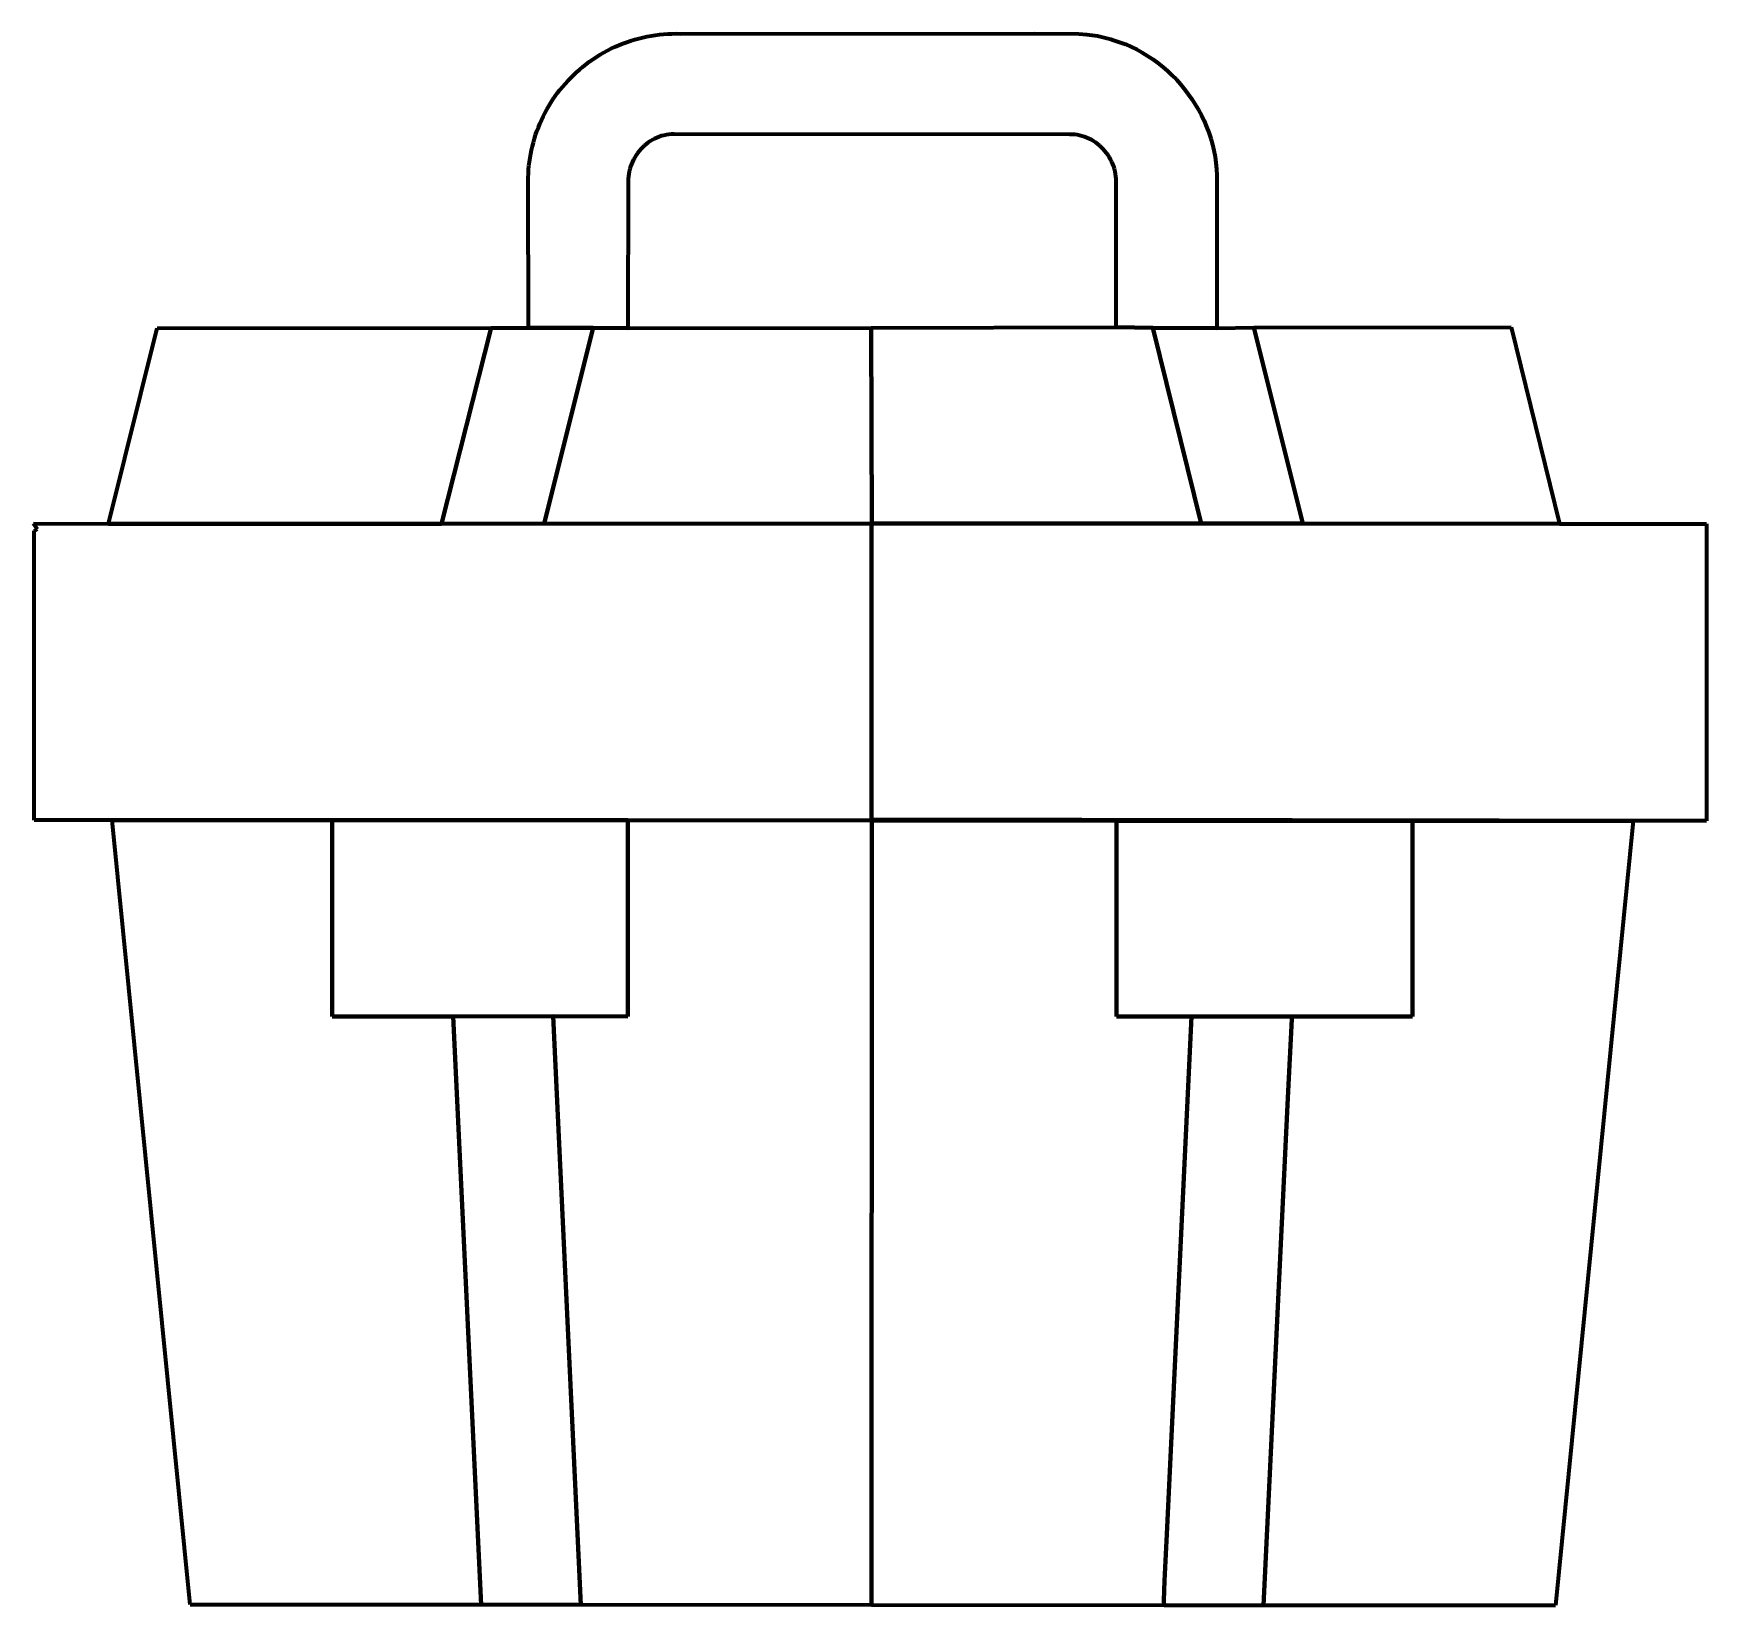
# Model space of a CAD drawing. Header units: millimetres. Extents: x 0.37 to 7.78, y 0.35 to 7.31.
import ezdxf

# ---------------------------------------------------------------- set-up
doc = ezdxf.new("R2010")
doc.units = ezdxf.units.MM
for name, color, linetype, lineweight in [('color#4f575cff', 7, 'CONTINUOUS', 100), ('color#b1bbe8ff', 7, 'CONTINUOUS', 100), ('color#cbd7f1ff', 7, 'CONTINUOUS', 100), ('color#cd0000ff', 7, 'CONTINUOUS', 100), ('color#f03800ff', 7, 'CONTINUOUS', 100), ('color#ff6c6cff', 7, 'CONTINUOUS', 100)]:
    doc.layers.add(name, color=color, linetype=linetype, lineweight=lineweight)

msp = doc.modelspace()

# ---------------------------------------------------------------- linework, layer by layer
at = {"layer": 'color#4f575cff'}
for p, q in [((2.9635, 7.257), (2.9807, 7.264)), ((2.9807, 7.264), (2.9982, 7.2705)), ((2.9982, 7.2705), (3.0158, 7.2764)), ((3.0158, 7.2764), (3.0336, 7.2819)), ((3.0336, 7.2819), (3.0516, 7.2869)), ((3.0516, 7.2869), (3.0697, 7.2913)), ((3.0697, 7.2913), (3.0879, 7.2953)), ((3.0879, 7.2953), (3.1062, 7.2987)), ((3.1062, 7.2987), (3.1246, 7.3015)), ((3.1246, 7.3015), (3.143, 7.3038)), ((3.143, 7.3038), (3.1615, 7.3056)), ((3.1615, 7.3056), (3.1801, 7.3068)), ((3.1801, 7.3068), (3.1987, 7.3075)), ((3.1987, 7.3075), (3.2173, 7.3076)), ((3.2173, 7.3076), (3.236, 7.3071)), ((3.236, 7.3071), (4.8054, 7.3085)), ((4.8054, 7.3085), (4.9989, 7.3069)), ((4.9989, 7.3069), (5.035, 7.3041)), ((5.035, 7.3041), (5.0589, 7.3012)), ((5.0589, 7.3012), (5.0827, 7.2974)), ((5.0827, 7.2974), (5.1063, 7.2925)), ((5.1063, 7.2925), (5.118, 7.2896)), ((5.118, 7.2896), (5.1297, 7.2864)), ((5.1297, 7.2864), (5.1414, 7.2829)), ((5.1414, 7.2829), (5.153, 7.279)), ((5.153, 7.279), (5.1794, 7.2703)), ((5.1794, 7.2703), (5.2054, 7.2604)), ((5.2054, 7.2604), (5.2308, 7.2494)), ((2.8189, 7.1731), (2.8338, 7.1842)), ((2.8338, 7.1842), (2.8491, 7.1949)), ((2.8491, 7.1949), (2.8646, 7.2052)), ((2.8646, 7.2052), (2.8804, 7.215)), ((2.8804, 7.215), (2.8965, 7.2243)), ((2.8965, 7.2243), (2.9129, 7.2332)), ((2.9129, 7.2332), (2.9295, 7.2416)), ((2.9295, 7.2416), (2.9464, 7.2495)), ((2.9464, 7.2495), (2.9635, 7.257)), ((5.2308, 7.2494), (5.2557, 7.2372)), ((5.2557, 7.2372), (5.28, 7.224)), ((5.28, 7.224), (5.3037, 7.2097)), ((5.3037, 7.2097), (5.3267, 7.1944)), ((5.3267, 7.1944), (5.349, 7.1782)), ((2.7373, 7.0985), (2.7496, 7.1111)), ((2.7496, 7.1111), (2.7627, 7.1243)), ((2.7627, 7.1243), (2.7762, 7.1371)), ((2.7762, 7.1371), (2.7901, 7.1495)), ((2.7901, 7.1495), (2.8043, 7.1615)), ((2.8043, 7.1615), (2.8189, 7.1731)), ((5.349, 7.1782), (5.3707, 7.161)), ((5.3707, 7.161), (5.3916, 7.1429)), ((5.3916, 7.1429), (5.4117, 7.124)), ((5.4117, 7.124), (5.4311, 7.1042)), ((2.6818, 7.031), (2.6922, 7.0451)), ((2.6922, 7.0451), (2.7029, 7.0589)), ((2.7029, 7.0589), (2.714, 7.0725)), ((2.714, 7.0725), (2.7255, 7.0857)), ((2.7255, 7.0857), (2.7373, 7.0985)), ((5.4311, 7.1042), (5.4496, 7.0837)), ((5.4496, 7.0837), (5.4673, 7.0624)), ((5.4673, 7.0624), (5.4841, 7.0404)), ((5.4841, 7.0404), (5.5, 7.0178)), ((2.6362, 6.9564), (2.6445, 6.9718)), ((2.6445, 6.9718), (2.6532, 6.987)), ((2.6532, 6.987), (2.6624, 7.0019)), ((2.6624, 7.0019), (2.6719, 7.0166)), ((2.6719, 7.0166), (2.6818, 7.031)), ((5.5, 7.0178), (5.5149, 6.9945)), ((5.5149, 6.9945), (5.5289, 6.9706)), ((5.5289, 6.9706), (5.5419, 6.9462)), ((2.601, 6.8764), (2.6072, 6.8928)), ((2.6072, 6.8928), (2.6138, 6.909)), ((2.6138, 6.909), (2.6208, 6.925)), ((2.6208, 6.925), (2.6283, 6.9408)), ((2.6283, 6.9408), (2.6362, 6.9564)), ((5.5419, 6.9462), (5.5539, 6.9213)), ((5.5539, 6.9213), (5.5648, 6.8959)), ((5.5648, 6.8959), (5.5747, 6.8701)), ((2.5808, 6.8094), (2.5851, 6.8264)), ((2.5851, 6.8264), (2.59, 6.8432)), ((2.59, 6.8432), (2.5953, 6.8599)), ((2.5953, 6.8599), (2.601, 6.8764)), ((3.0847, 6.8186), (3.0763, 6.8114)), ((3.0935, 6.8253), (3.0847, 6.8186)), ((3.1026, 6.8316), (3.0935, 6.8253)), ((3.112, 6.8373), (3.1026, 6.8316)), ((3.1217, 6.8426), (3.112, 6.8373)), ((3.1316, 6.8472), (3.1217, 6.8426)), ((3.1419, 6.8513), (3.1316, 6.8472)), ((3.1524, 6.8548), (3.1419, 6.8513)), ((3.1631, 6.8576), (3.1524, 6.8548)), ((3.174, 6.8598), (3.1631, 6.8576)), ((3.1851, 6.8614), (3.174, 6.8598)), ((3.1963, 6.8622), (3.1851, 6.8614)), ((3.2078, 6.8623), (3.1963, 6.8622)), ((4.9585, 6.8617), (3.2078, 6.8623)), ((4.9699, 6.8617), (4.9585, 6.8617)), ((4.9813, 6.8609), (4.9699, 6.8617)), ((4.9925, 6.8595), (4.9813, 6.8609)), ((5.0035, 6.8573), (4.9925, 6.8595)), ((5.0144, 6.8546), (5.0035, 6.8573)), ((5.025, 6.8511), (5.0144, 6.8546)), ((5.0354, 6.8471), (5.025, 6.8511)), ((5.0455, 6.8425), (5.0354, 6.8471)), ((5.0554, 6.8374), (5.0455, 6.8425)), ((5.065, 6.8317), (5.0554, 6.8374)), ((5.0742, 6.8255), (5.065, 6.8317)), ((5.0832, 6.8188), (5.0742, 6.8255)), ((5.0918, 6.8116), (5.0832, 6.8188)), ((5.5747, 6.8701), (5.5834, 6.8439)), ((5.5834, 6.8439), (5.591, 6.8173)), ((5.591, 6.8173), (5.5974, 6.7904)), ((2.5658, 6.7233), (2.5679, 6.7407)), ((2.5679, 6.7407), (2.5704, 6.758)), ((2.5704, 6.758), (2.5734, 6.7752)), ((2.5734, 6.7752), (2.5768, 6.7924)), ((2.5768, 6.7924), (2.5808, 6.8094)), ((3.0241, 6.7403), (3.0197, 6.7301)), ((3.029, 6.7503), (3.0241, 6.7403)), ((3.0344, 6.76), (3.029, 6.7503)), ((3.0403, 6.7694), (3.0344, 6.76)), ((3.0466, 6.7785), (3.0403, 6.7694)), ((3.0535, 6.7873), (3.0466, 6.7785)), ((3.0607, 6.7957), (3.0535, 6.7873)), ((3.0683, 6.8038), (3.0607, 6.7957)), ((3.0763, 6.8114), (3.0683, 6.8038)), ((5.1, 6.8041), (5.0918, 6.8116)), ((5.1078, 6.7961), (5.1, 6.8041)), ((5.1152, 6.7877), (5.1078, 6.7961)), ((5.1222, 6.7789), (5.1152, 6.7877)), ((5.1287, 6.7698), (5.1222, 6.7789)), ((5.1348, 6.7603), (5.1287, 6.7698)), ((5.1404, 6.7506), (5.1348, 6.7603)), ((5.1454, 6.7406), (5.1404, 6.7506)), ((5.1499, 6.7303), (5.1454, 6.7406)), ((5.5974, 6.7904), (5.6026, 6.7632)), ((5.6026, 6.7632), (5.6066, 6.7358)), ((2.5626, 6.6709), (2.5632, 6.6884)), ((2.5626, 6.6534), (2.5626, 6.6709)), ((2.5632, 6.6884), (2.5643, 6.7059)), ((2.5643, 6.7059), (2.5658, 6.7233)), ((3.0051, 6.6651), (3.0049, 6.6539)), ((3.006, 6.6763), (3.0051, 6.6651)), ((3.0076, 6.6873), (3.006, 6.6763)), ((3.0097, 6.6982), (3.0076, 6.6873)), ((3.0125, 6.709), (3.0097, 6.6982)), ((3.0158, 6.7196), (3.0125, 6.709)), ((3.0197, 6.7301), (3.0158, 6.7196)), ((5.1539, 6.7199), (5.1499, 6.7303)), ((5.1573, 6.7092), (5.1539, 6.7199)), ((5.1601, 6.6983), (5.1573, 6.7092)), ((5.1623, 6.6873), (5.1601, 6.6983)), ((5.1639, 6.6761), (5.1623, 6.6873)), ((5.1648, 6.6649), (5.1639, 6.6761)), ((5.6066, 6.7358), (5.6094, 6.7081)), ((5.6094, 6.7081), (5.6108, 6.6803)), ((5.6108, 6.6803), (5.6107, 6.0045)), ((2.5629, 6.005), (2.5626, 6.6534)), ((3.0049, 6.6539), (3.004, 6.0048)), ((5.165, 6.6535), (5.1648, 6.6649)), ((5.1655, 6.008), (5.165, 6.6535)), ((2.8505, 6.0051), (2.5629, 6.005)), ((3.004, 6.0048), (2.8505, 6.0051)), ((5.3272, 6.0062), (5.1655, 6.008)), ((5.6107, 6.0045), (5.3272, 6.0062)), ((1.6939, 3.8269), (3.0038, 3.8269)), ((1.694, 2.9584), (1.6939, 3.8269)), ((3.0038, 3.8269), (3.0038, 2.9582)), ((5.1661, 3.8239), (6.4761, 3.8239)), ((5.1663, 2.9585), (5.1661, 3.8239)), ((6.4761, 3.8239), (6.476, 2.9583)), ((2.2303, 2.9587), (1.694, 2.9584)), ((2.6723, 2.9588), (2.2303, 2.9587)), ((3.0038, 2.9582), (2.6723, 2.9588)), ((5.4989, 2.9579), (5.1663, 2.9585)), ((5.9441, 2.9579), (5.4989, 2.9579)), ((6.476, 2.9583), (5.9441, 2.9579))]:
    msp.add_line(p, q, dxfattribs=at)
at = {"layer": 'color#b1bbe8ff'}
for p, q in [((5.3272, 6.0062), (5.6107, 6.0045)), ((5.5411, 5.1391), (5.3272, 6.0062)), ((5.6107, 6.0045), (5.7741, 6.0077)), ((5.7741, 6.0077), (5.9917, 5.1398)), ((5.9917, 5.1398), (5.5411, 5.1391)), ((5.3884, 0.6666), (5.4989, 2.9579)), ((5.4989, 2.9579), (5.9441, 2.9579)), ((5.9428, 2.9456), (5.9248, 2.5984)), ((5.9441, 2.9579), (5.9428, 2.9456)), ((5.9248, 2.5984), (5.8165, 0.3514)), ((5.3782, 0.4603), (5.3884, 0.6666)), ((5.3762, 0.3734), (5.3782, 0.4603)), ((5.377, 0.3517), (5.3762, 0.3734)), ((5.8165, 0.3514), (5.377, 0.3517))]:
    msp.add_line(p, q, dxfattribs=at)
at = {"layer": 'color#cbd7f1ff'}
for p, q in [((2.1789, 5.1389), (2.3977, 6.0054)), ((2.3977, 6.0054), (2.5629, 6.005)), ((2.5629, 6.005), (2.8505, 6.0051)), ((2.8505, 6.0051), (2.6331, 5.1399)), ((2.6331, 5.1399), (2.1789, 5.1389)), ((2.2303, 2.9587), (2.6723, 2.9588)), ((2.3543, 0.3539), (2.2303, 2.9587)), ((2.6723, 2.9588), (2.7959, 0.3542)), ((2.7959, 0.3542), (2.3543, 0.3539))]:
    msp.add_line(p, q, dxfattribs=at)
at = {"layer": 'color#cd0000ff'}
for p, q in [((4.0806, 6.0063), (5.1655, 6.008)), ((4.084, 5.1402), (4.0806, 6.0063)), ((5.1655, 6.008), (5.3272, 6.0062)), ((5.3272, 6.0062), (5.5411, 5.1391)), ((5.7741, 6.0077), (6.9132, 6.0081)), ((5.9917, 5.1398), (5.7741, 6.0077)), ((6.9132, 6.0081), (7.127, 5.139)), ((5.5411, 5.1391), (4.084, 5.1402)), ((7.127, 5.139), (5.9917, 5.1398)), ((4.0811, 0.3533), (4.0827, 3.826)), ((4.0827, 3.826), (5.1661, 3.8239)), ((5.1661, 3.8239), (5.1663, 2.9585)), ((6.476, 2.9583), (6.4761, 3.8239)), ((6.4761, 3.8239), (7.4531, 3.8237)), ((7.4531, 3.8237), (7.1096, 0.3512)), ((5.1663, 2.9585), (5.4989, 2.9579)), ((5.4989, 2.9579), (5.3884, 0.6666)), ((5.9248, 2.5984), (5.9428, 2.9456)), ((5.9428, 2.9456), (5.9441, 2.9579)), ((5.9441, 2.9579), (6.476, 2.9583)), ((5.8165, 0.3514), (5.9248, 2.5984)), ((5.3884, 0.6666), (5.3782, 0.4603)), ((5.3782, 0.4603), (5.3762, 0.3734)), ((5.3762, 0.3734), (5.377, 0.3517)), ((5.377, 0.3517), (4.0811, 0.3533)), ((7.1096, 0.3512), (5.8165, 0.3514))]:
    msp.add_line(p, q, dxfattribs=at)
at = {"layer": 'color#f03800ff'}
for p, q in [((0.7045, 5.139), (0.9198, 6.0046)), ((0.9198, 6.0046), (2.3977, 6.0054)), ((2.3977, 6.0054), (2.1789, 5.1389)), ((2.6331, 5.1399), (2.8505, 6.0051)), ((2.8505, 6.0051), (3.004, 6.0048)), ((3.004, 6.0048), (4.0806, 6.0063)), ((4.0806, 6.0063), (4.084, 5.1402)), ((2.1789, 5.1389), (0.7045, 5.139)), ((4.0816, 5.1386), (2.6331, 5.1399)), ((4.082, 3.8297), (4.0816, 5.1386)), ((4.084, 5.1402), (5.5411, 5.1391)), ((5.5411, 5.1391), (5.9917, 5.1398)), ((5.9917, 5.1398), (7.127, 5.139)), ((7.127, 5.139), (7.7777, 5.139)), ((7.7777, 5.139), (7.7779, 3.8245)), ((0.7204, 3.8271), (1.6939, 3.8269)), ((1.0661, 0.3548), (0.7204, 3.8271)), ((1.6939, 3.8269), (1.694, 2.9584)), ((3.0038, 3.8269), (4.0827, 3.826)), ((3.0038, 2.9582), (3.0038, 3.8269)), ((4.0827, 3.826), (4.0811, 0.3533)), ((5.9438, 3.8268), (4.082, 3.8297)), ((7.7779, 3.8245), (5.9438, 3.8268)), ((1.694, 2.9584), (2.2303, 2.9587)), ((2.2303, 2.9587), (2.3543, 0.3539)), ((2.7959, 0.3542), (2.6723, 2.9588)), ((2.6723, 2.9588), (3.0038, 2.9582)), ((2.3543, 0.3539), (1.0661, 0.3548)), ((4.0811, 0.3533), (2.7959, 0.3542))]:
    msp.add_line(p, q, dxfattribs=at)
at = {"layer": 'color#ff6c6cff'}
for p, q in [((0.3903, 5.1151), (0.3724, 5.1391)), ((0.3724, 5.1391), (0.7045, 5.139)), ((0.3762, 5.1067), (0.3903, 5.1151)), ((0.7045, 5.139), (2.1789, 5.1389)), ((2.1789, 5.1389), (2.6331, 5.1399)), ((2.6331, 5.1399), (4.0816, 5.1386)), ((4.0816, 5.1386), (4.082, 3.8297)), ((0.375, 3.8272), (0.3762, 5.1067)), ((0.7204, 3.8271), (0.375, 3.8272)), ((1.6939, 3.8269), (0.7204, 3.8271)), ((3.0038, 3.8269), (1.6939, 3.8269)), ((4.0827, 3.826), (3.0038, 3.8269)), ((4.082, 3.8297), (5.9438, 3.8268)), ((5.1661, 3.8239), (4.0827, 3.826)), ((6.4761, 3.8239), (5.1661, 3.8239)), ((5.9438, 3.8268), (7.7779, 3.8245)), ((7.4531, 3.8237), (6.4761, 3.8239)), ((7.7779, 3.8245), (7.4531, 3.8237))]:
    msp.add_line(p, q, dxfattribs=at)

doc.saveas('drawing.dxf')
